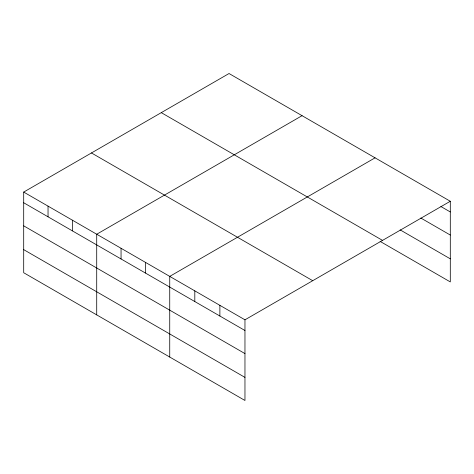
<?xml version="1.0" encoding="UTF-8"?>
<svg xmlns="http://www.w3.org/2000/svg" width="474" height="474" viewBox="0 0 474 474"><rect width="100%" height="100%" fill="white"/><g stroke="black" fill="none" stroke-linecap="round" stroke-linejoin="round"><path stroke-width="0.71" d="M244.963 353.598L244.963 319.82L23.7 192.077L23.7 272.734L244.963 400.477L244.963 353.598L23.7 225.849M380.089 241.385L450.3 281.923L450.3 201.266L229.037 73.523L23.7 192.077M302.057 115.68L96.714 234.233L96.714 314.89M375.07 157.836L169.733 276.389L169.733 357.041M244.963 319.82L450.3 201.266M440.897 206.528L450.3 211.955M420.835 218.034L450.3 235.045M400.145 229.878L450.3 258.834M161.279 112.646L382.536 240.389M91.464 152.954L312.721 280.697M23.7 202.759L244.963 330.508M23.7 249.644L244.963 377.387M219.883 305.345L219.883 316.028M194.808 290.864L194.808 301.553M145.394 262.335L145.394 273.018M121.054 248.281L121.054 258.97M72.38 220.179L72.38 230.868M48.04 206.131L48.04 216.814"/></g></svg>
